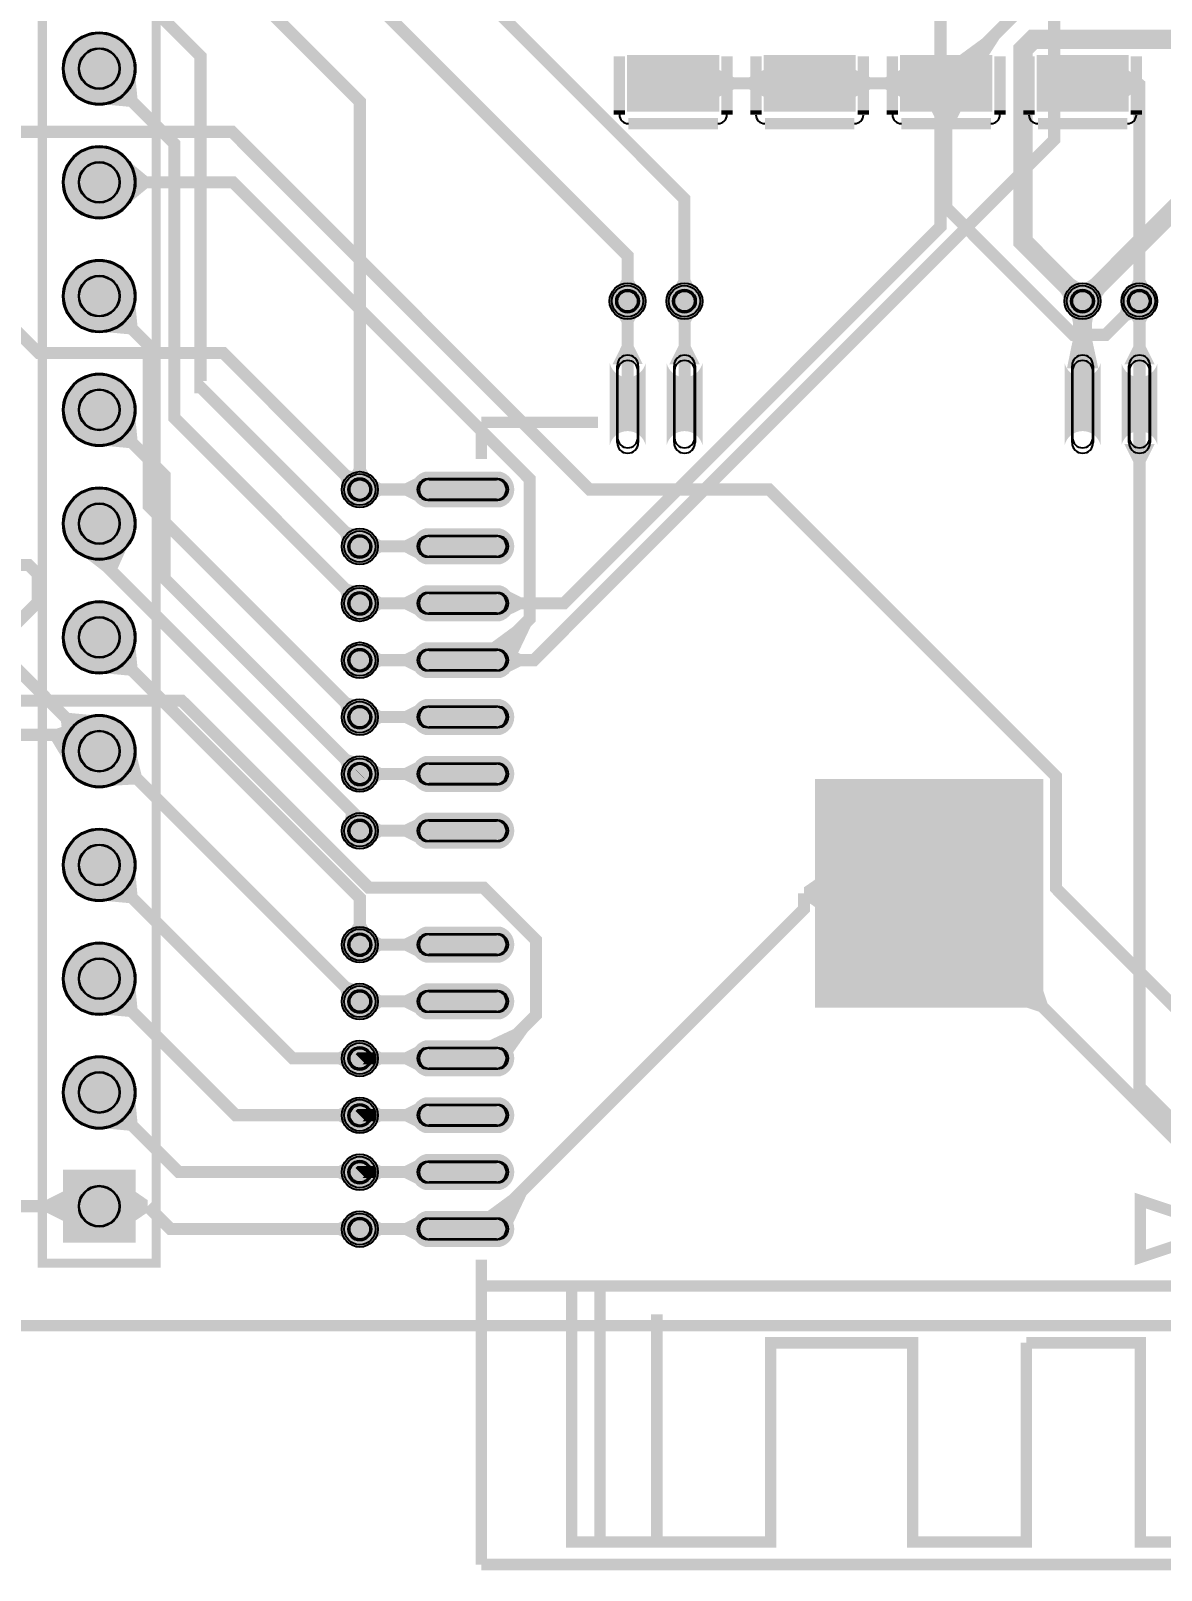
# Model space of a CAD drawing. Header units: millimetres. Extents: x 0 to 114, y -5 to 100.
# Drawn here: x 28.07 to 53.32, y -5.46 to 28.91 of the extents above; entities that cross this region are included whole.
import ezdxf

# ---------------------------------------------------------------- set-up
doc = ezdxf.new("R2010")
doc.units = ezdxf.units.MM
for name, color, linetype, true_color in [('BoardOutLine', 7, 'Continuous', 0xff00ff), ('BottomLayer', 7, 'Continuous', 0x0000ff), ('BottomSilkLayer', 7, 'Continuous', 0x66cc33), ('BottomSolderMaskLayer', 7, 'Continuous', 0xaa00ff), ('Multi-Layer', 7, 'Continuous', 0xc0c0c0), ('TopLayer', 7, 'Continuous', 0xff0000), ('TopPasteMaskLayer', 7, 'Continuous', 0x808080), ('TopSilkLayer', 7, 'Continuous', 0xffcc00), ('TopSolderMaskLayer', 7, 'Continuous', 0x800080)]:
    doc.layers.add(name, color=color, linetype=linetype, true_color=true_color)

msp = doc.modelspace()

# ---------------------------------------------------------------- hatches: boundary and pattern name
at = {"layer": 'BottomLayer'}
for points in [[(29.55, 27.281), (30.385, 28.116), (30.453, 27.404), (30.262, 27.214)], [(29.55, 22.201), (30.385, 23.036), (30.453, 22.324), (30.262, 22.134)], [(41.661, 23.106), (41.136, 23.106), (41.264, 23.351), (41.534, 23.351)], [(42.931, 23.106), (42.406, 23.106), (42.534, 23.351), (42.804, 23.351)], [(51.908, 22.852), (51.537, 23.224), (51.744, 23.363), (52.048, 23.059)], [(41.661, 22.643), (41.136, 22.643), (41.264, 22.398), (41.534, 22.398)], [(42.933, 22.644), (42.408, 22.641), (42.537, 22.397), (42.807, 22.399)], [(51.821, 22.643), (51.296, 22.643), (51.344, 22.398), (51.774, 22.398)], [(53.093, 22.644), (52.568, 22.641), (52.697, 22.397), (52.967, 22.399)], [(51.912, 21.376), (51.212, 21.372), (51.344, 22.018), (51.774, 22.02)], [(41.739, 21.469), (41.064, 21.465), (41.264, 21.871), (41.534, 21.873)], [(43.01, 21.467), (42.335, 21.467), (42.537, 21.872), (42.807, 21.872)], [(53.17, 21.467), (52.495, 21.467), (52.697, 21.872), (52.967, 21.872)], [(53.17, 19.681), (52.495, 19.681), (52.697, 19.276), (52.967, 19.276)], [(35.681, 18.897), (35.156, 18.898), (35.284, 19.142), (35.554, 19.142)], [(29.151, 17.259), (30.298, 17.543), (30.01, 16.904), (29.704, 16.829)], [(35.441, 17.745), (35.069, 17.374), (34.986, 17.638), (35.177, 17.828)], [(35.441, 16.475), (35.069, 16.104), (34.986, 16.368), (35.177, 16.558)], [(38.612, 15.792), (38.612, 16.467), (39.017, 16.264), (39.017, 15.994)], [(29.55, 14.581), (30.385, 15.416), (30.453, 14.704), (30.262, 14.514)], [(38.612, 14.522), (38.612, 15.197), (39.017, 14.994), (39.017, 14.724)], [(35.441, 13.935), (35.069, 13.564), (34.986, 13.828), (35.177, 14.018)], [(28.814, 12.778), (29.649, 13.613), (28.937, 13.68), (28.746, 13.49)], [(35.573, 11.36), (35.088, 11.16), (35.102, 11.431), (35.372, 11.542)], [(35.681, 8.737), (35.156, 8.738), (35.284, 8.982), (35.554, 8.982)]]:
    msp.add_hatch(color=256, dxfattribs=at).paths.add_polyline_path(points)
at = {"layer": 'BottomSolderMaskLayer'}
for points in [[(28.787, 28.067, 1), (30.412, 28.067, 1)], [(28.787, 25.527, 1), (30.412, 25.527, 1)], [(28.787, 22.987, 1), (30.412, 22.987, 1)], [(40.998, 22.874, 1), (41.8, 22.874, 1)], [(42.268, 22.874, 1), (43.07, 22.874, 1)], [(51.158, 22.874, 1), (51.96, 22.874, 1)], [(52.428, 22.874, 1), (53.23, 22.874, 1)], [(41.803, 21.49, -0.785398), (41.001, 21.49), (41.001, 19.658, -0.785398), (41.803, 19.658)], [(43.073, 21.49, -0.785398), (42.271, 21.49), (42.271, 19.658, -0.785398), (43.073, 19.658)], [(51.963, 21.49, -0.785398), (51.161, 21.49), (51.161, 19.658, -0.785398), (51.963, 19.658)], [(53.233, 21.49, -0.785398), (52.431, 21.49), (52.431, 19.658, -0.785398), (53.233, 19.658)], [(28.787, 20.447, 1), (30.412, 20.447, 1)], [(35.018, 18.666, 1), (35.82, 18.666, 1)], [(36.884, 18.268, -0.785398), (36.884, 19.07), (38.554, 19.07, -0.785398), (38.554, 18.268)], [(28.787, 17.907, 1), (30.412, 17.907, 1)], [(35.018, 17.396, 1), (35.82, 17.396, 1)], [(36.884, 16.998, -0.785398), (36.884, 17.8), (38.554, 17.8, -0.785398), (38.554, 16.998)], [(35.018, 16.126, 1), (35.82, 16.126, 1)], [(36.884, 15.728, -0.785398), (36.884, 16.53), (38.554, 16.53, -0.785398), (38.554, 15.728)], [(28.787, 15.367, 1), (30.412, 15.367, 1)], [(35.018, 14.856, 1), (35.82, 14.856, 1)], [(36.884, 14.458, -0.785398), (36.884, 15.26), (38.554, 15.26, -0.785398), (38.554, 14.458)], [(35.018, 13.586, 1), (35.82, 13.586, 1)], [(36.884, 13.188, -0.785398), (36.884, 13.99), (38.554, 13.99, -0.785398), (38.554, 13.188)], [(28.787, 12.827, 1), (30.412, 12.827, 1)], [(36.884, 11.918, -0.785398), (36.884, 12.72), (38.554, 12.72, -0.785398), (38.554, 11.918)], [(35.018, 12.316, 1), (35.82, 12.316, 1)], [(35.018, 11.046, 1), (35.82, 11.046, 1)], [(36.884, 10.648, -0.785398), (36.884, 11.45), (38.554, 11.45, -0.785398), (38.554, 10.648)], [(28.787, 10.287, 1), (30.412, 10.287, 1)], [(35.018, 8.506, 1), (35.82, 8.506, 1)], [(36.884, 8.108, -0.785398), (36.884, 8.91), (38.554, 8.91, -0.785398), (38.554, 8.108)], [(28.787, 7.747, 1), (30.412, 7.747, 1)], [(35.018, 7.236, 1), (35.82, 7.236, 1)], [(36.884, 6.838, -0.785398), (36.884, 7.64), (38.554, 7.64, -0.785398), (38.554, 6.838)], [(35.018, 5.966, 1), (35.82, 5.966, 1)], [(36.884, 5.568, -0.785398), (36.884, 6.37), (38.554, 6.37, -0.785398), (38.554, 5.568)], [(28.787, 5.207, 1), (30.412, 5.207, 1)], [(35.018, 4.696, 1), (35.82, 4.696, 1)], [(36.884, 4.298, -0.785398), (36.884, 5.1), (38.554, 5.1, -0.785398), (38.554, 4.298)], [(35.018, 3.426, 1), (35.82, 3.426, 1)], [(36.884, 3.028, -0.785398), (36.884, 3.83), (38.554, 3.83, -0.785398), (38.554, 3.028)], [(30.412, 1.854), (30.412, 3.48), (28.787, 3.48), (28.787, 1.854)], [(35.018, 2.156, 1), (35.82, 2.156, 1)], [(36.884, 1.758, -0.785398), (36.884, 2.56), (38.554, 2.56, -0.785398), (38.554, 1.758)]]:
    msp.add_hatch(color=256, dxfattribs=at).paths.add_polyline_path(points)
at = {"layer": 'Multi-Layer'}
for points in [[(28.812, 28.067, 1), (30.387, 28.067, 1)], [(28.812, 25.527, 1), (30.387, 25.527, 1)], [(28.812, 22.987, 1), (30.387, 22.987, 1)], [(41.049, 22.874, 1), (41.749, 22.874, 1)], [(42.319, 22.874, 1), (43.019, 22.874, 1)], [(51.209, 22.874, 1), (51.909, 22.874, 1)], [(52.479, 22.874, 1), (53.179, 22.874, 1)], [(41.752, 21.374, -0.785398), (41.052, 21.374), (41.052, 19.774, -0.785398), (41.752, 19.774)], [(43.022, 21.374, -0.785398), (42.322, 21.374), (42.322, 19.774, -0.785398), (43.022, 19.774)], [(51.912, 21.374, -0.785398), (51.212, 21.374), (51.212, 19.774, -0.785398), (51.912, 19.774)], [(53.182, 21.374, -0.785398), (52.482, 21.374), (52.482, 19.774, -0.785398), (53.182, 19.774)], [(28.812, 20.447, 1), (30.387, 20.447, 1)], [(35.069, 18.666, 1), (35.769, 18.666, 1)], [(36.919, 18.319, -0.785398), (36.919, 19.019), (38.519, 19.019, -0.785398), (38.519, 18.319)], [(28.812, 17.907, 1), (30.387, 17.907, 1)], [(35.069, 17.396, 1), (35.769, 17.396, 1)], [(36.919, 17.049, -0.785398), (36.919, 17.749), (38.519, 17.749, -0.785398), (38.519, 17.049)], [(28.812, 15.367, 1), (30.387, 15.367, 1)], [(35.069, 16.126, 1), (35.769, 16.126, 1)], [(36.919, 15.779, -0.785398), (36.919, 16.479), (38.519, 16.479, -0.785398), (38.519, 15.779)], [(35.069, 14.856, 1), (35.769, 14.856, 1)], [(36.919, 14.509, -0.785398), (36.919, 15.209), (38.519, 15.209, -0.785398), (38.519, 14.509)], [(35.069, 13.586, 1), (35.769, 13.586, 1)], [(36.919, 13.239, -0.785398), (36.919, 13.939), (38.519, 13.939, -0.785398), (38.519, 13.239)], [(28.812, 12.827, 1), (30.387, 12.827, 1)], [(35.069, 12.316, 1), (35.769, 12.316, 1)], [(36.919, 11.969, -0.785398), (36.919, 12.669), (38.519, 12.669, -0.785398), (38.519, 11.969)], [(35.069, 11.046, 1), (35.769, 11.046, 1)], [(36.919, 10.699, -0.785398), (36.919, 11.399), (38.519, 11.399, -0.785398), (38.519, 10.699)], [(28.812, 10.287, 1), (30.387, 10.287, 1)], [(35.069, 8.506, 1), (35.769, 8.506, 1)], [(36.919, 8.159, -0.785398), (36.919, 8.859), (38.519, 8.859, -0.785398), (38.519, 8.159)], [(28.812, 7.747, 1), (30.387, 7.747, 1)], [(35.069, 7.236, 1), (35.769, 7.236, 1)], [(36.919, 6.889, -0.785398), (36.919, 7.589), (38.519, 7.589, -0.785398), (38.519, 6.889)], [(35.069, 5.966, 1), (35.769, 5.966, 1)], [(36.919, 5.619, -0.785398), (36.919, 6.319), (38.519, 6.319, -0.785398), (38.519, 5.619)], [(28.812, 5.207, 1), (30.387, 5.207, 1)], [(35.069, 4.696, 1), (35.769, 4.696, 1)], [(36.919, 4.349, -0.785398), (36.919, 5.049), (38.519, 5.049, -0.785398), (38.519, 4.349)], [(30.387, 1.88), (30.387, 3.454), (28.812, 3.454), (28.812, 1.88)], [(35.069, 3.426, 1), (35.769, 3.426, 1)], [(36.919, 3.079, -0.785398), (36.919, 3.779), (38.519, 3.779, -0.785398), (38.519, 3.079)], [(35.069, 2.156, 1), (35.769, 2.156, 1)], [(36.919, 1.809, -0.785398), (36.919, 2.509), (38.519, 2.509, -0.785398), (38.519, 1.809)]]:
    msp.add_hatch(color=256, dxfattribs=at).paths.add_polyline_path(points)
at = {"layer": 'TopLayer'}
for points in [[(48.776, 28.337), (49.451, 28.337), (49.71, 28.742), (49.328, 28.742)], [(41.468, 27.137), (41.468, 28.337), (43.368, 28.337), (43.368, 27.137)], [(44.516, 27.137), (44.516, 28.337), (46.416, 28.337), (46.416, 27.137)], [(47.564, 27.137), (47.564, 28.337), (49.464, 28.337), (49.464, 27.137)], [(50.612, 27.137), (50.612, 28.337), (52.512, 28.337), (52.512, 27.137)], [(43.368, 28.075), (43.368, 27.4), (43.773, 27.602), (43.773, 27.872)], [(44.516, 27.4), (44.516, 28.075), (44.111, 27.872), (44.111, 27.602)], [(46.416, 28.075), (46.416, 27.4), (46.821, 27.602), (46.821, 27.872)], [(47.564, 27.4), (47.564, 28.075), (47.159, 27.872), (47.159, 27.602)], [(52.512, 28.075), (52.512, 27.4), (52.807, 27.602), (52.807, 27.872)], [(48.852, 27.137), (48.177, 27.137), (48.379, 26.732), (48.649, 26.732)], [(30.12, 24.936), (30.12, 26.118), (30.671, 25.662), (30.671, 25.392)], [(51.581, 23.224), (51.21, 22.852), (51.07, 23.059), (51.374, 23.363)], [(53.091, 23.106), (52.566, 23.106), (52.694, 23.351), (52.964, 23.351)], [(52.851, 22.525), (52.48, 22.896), (52.397, 22.633), (52.587, 22.442)], [(29.55, 19.661), (30.385, 20.496), (30.453, 19.784), (30.262, 19.594)], [(35.441, 19.015), (35.069, 18.644), (34.986, 18.908), (35.177, 19.098)], [(35.652, 18.405), (35.649, 18.93), (35.894, 18.804), (35.896, 18.534)], [(36.826, 18.331), (36.826, 19.006), (36.421, 18.804), (36.421, 18.534)], [(35.652, 17.135), (35.649, 17.66), (35.894, 17.534), (35.896, 17.264)], [(36.826, 17.061), (36.826, 17.736), (36.421, 17.534), (36.421, 17.264)], [(35.652, 15.865), (35.649, 16.39), (35.894, 16.264), (35.896, 15.994)], [(36.826, 15.791), (36.826, 16.466), (36.421, 16.264), (36.421, 15.994)], [(38.304, 15.209), (38.868, 14.839), (39.238, 15.614), (38.856, 15.614)], [(36.826, 14.521), (36.826, 15.196), (36.421, 14.994), (36.421, 14.724)], [(35.652, 14.595), (35.649, 15.12), (35.894, 14.994), (35.896, 14.724)], [(35.652, 13.325), (35.649, 13.85), (35.894, 13.724), (35.896, 13.454)], [(36.826, 13.251), (36.826, 13.926), (36.421, 13.724), (36.421, 13.454)], [(29.31, 13.559), (28.909, 12.448), (28.542, 13.056), (28.64, 13.326)], [(30.369, 12.994), (29.669, 12.043), (30.382, 12.082), (30.544, 12.302)], [(35.444, 12.665), (35.069, 12.297), (34.989, 12.561), (35.181, 12.751)], [(35.652, 12.055), (35.649, 12.58), (35.894, 12.454), (35.896, 12.184)], [(36.826, 11.981), (36.826, 12.656), (36.421, 12.454), (36.421, 12.184)], [(45.633, 12.152), (50.633, 12.152), (50.633, 7.152), (45.633, 7.152)], [(36.826, 10.711), (36.826, 11.386), (36.421, 11.184), (36.421, 10.914)], [(35.652, 10.785), (35.649, 11.31), (35.894, 11.184), (35.896, 10.914)], [(29.55, 9.501), (30.385, 10.336), (30.453, 9.624), (30.262, 9.434)], [(45.633, 9.315), (45.633, 9.99), (45.338, 9.787), (45.338, 9.517)], [(35.652, 8.245), (35.649, 8.77), (35.894, 8.644), (35.896, 8.374)], [(36.826, 8.171), (36.826, 8.846), (36.421, 8.644), (36.421, 8.374)], [(29.55, 6.961), (30.385, 7.796), (30.453, 7.084), (30.262, 6.894)], [(35.441, 7.585), (35.069, 7.214), (34.986, 7.478), (35.177, 7.668)], [(36.826, 6.901), (36.826, 7.576), (36.421, 7.374), (36.421, 7.104)], [(50.633, 7.63), (50.156, 7.152), (50.585, 7.009), (50.776, 7.2)], [(35.652, 6.975), (35.649, 7.5), (35.894, 7.374), (35.896, 7.104)], [(38.204, 6.319), (38.843, 6.101), (39.167, 6.56), (38.843, 6.617)], [(35.189, 6.23), (35.186, 5.705), (34.941, 5.834), (34.943, 6.104)], [(35.652, 5.705), (35.649, 6.23), (35.894, 6.104), (35.896, 5.834)], [(36.826, 5.631), (36.826, 6.306), (36.421, 6.104), (36.421, 5.834)], [(29.55, 4.421), (30.385, 5.256), (30.453, 4.544), (30.262, 4.354)], [(35.189, 4.96), (35.186, 4.435), (34.941, 4.564), (34.943, 4.834)], [(35.652, 4.435), (35.649, 4.96), (35.894, 4.834), (35.896, 4.564)], [(36.826, 4.361), (36.826, 5.036), (36.421, 4.834), (36.421, 4.564)], [(35.189, 3.69), (35.186, 3.165), (34.941, 3.294), (34.943, 3.564)], [(35.652, 3.165), (35.649, 3.69), (35.894, 3.564), (35.896, 3.294)], [(36.826, 3.091), (36.826, 3.766), (36.421, 3.564), (36.421, 3.294)], [(28.812, 3.005), (28.812, 2.33), (28.407, 2.532), (28.407, 2.802)], [(30.387, 2.33), (30.387, 3.005), (30.682, 2.802), (30.682, 2.532)], [(38.207, 2.509), (38.844, 2.288), (39.14, 2.914), (38.758, 2.914)], [(35.188, 2.419), (35.186, 1.894), (34.942, 2.023), (34.943, 2.293)], [(35.652, 1.895), (35.649, 2.42), (35.894, 2.294), (35.896, 2.024)], [(36.826, 1.821), (36.826, 2.496), (36.421, 2.294), (36.421, 2.024)]]:
    msp.add_hatch(color=256, dxfattribs=at).paths.add_polyline_path(points)
at = {"layer": 'TopPasteMaskLayer'}
for points in [[(41.468, 27.137), (41.468, 28.337), (43.368, 28.337), (43.368, 27.137)], [(44.516, 27.137), (44.516, 28.337), (46.416, 28.337), (46.416, 27.137)], [(47.564, 27.137), (47.564, 28.337), (49.464, 28.337), (49.464, 27.137)], [(50.612, 27.137), (50.612, 28.337), (52.512, 28.337), (52.512, 27.137)], [(45.633, 12.152), (50.633, 12.152), (50.633, 7.152), (45.633, 7.152)]]:
    msp.add_hatch(color=256, dxfattribs=at).paths.add_polyline_path(points)
at = {"layer": 'TopSolderMaskLayer'}
for points in [[(28.787, 28.067, 1), (30.412, 28.067, 1)], [(41.388, 27.105), (41.388, 28.369), (43.448, 28.369), (43.448, 27.105)], [(44.436, 27.105), (44.436, 28.369), (46.496, 28.369), (46.496, 27.105)], [(47.484, 27.105), (47.484, 28.369), (49.544, 28.369), (49.544, 27.105)], [(50.532, 27.105), (50.532, 28.369), (52.592, 28.369), (52.592, 27.105)], [(28.787, 25.527, 1), (30.412, 25.527, 1)], [(28.787, 22.987, 1), (30.412, 22.987, 1)], [(40.998, 22.874, 1), (41.8, 22.874, 1)], [(42.268, 22.874, 1), (43.07, 22.874, 1)], [(51.158, 22.874, 1), (51.96, 22.874, 1)], [(52.428, 22.874, 1), (53.23, 22.874, 1)], [(41.803, 21.49, -0.785398), (41.001, 21.49), (41.001, 19.658, -0.785398), (41.803, 19.658)], [(43.073, 21.49, -0.785398), (42.271, 21.49), (42.271, 19.658, -0.785398), (43.073, 19.658)], [(51.963, 21.49, -0.785398), (51.161, 21.49), (51.161, 19.658, -0.785398), (51.963, 19.658)], [(53.233, 21.49, -0.785398), (52.431, 21.49), (52.431, 19.658, -0.785398), (53.233, 19.658)], [(28.787, 20.447, 1), (30.412, 20.447, 1)], [(35.018, 18.666, 1), (35.82, 18.666, 1)], [(36.884, 18.268, -0.785398), (36.884, 19.07), (38.554, 19.07, -0.785398), (38.554, 18.268)], [(28.787, 17.907, 1), (30.412, 17.907, 1)], [(35.018, 17.396, 1), (35.82, 17.396, 1)], [(36.884, 16.998, -0.785398), (36.884, 17.8), (38.554, 17.8, -0.785398), (38.554, 16.998)], [(35.018, 16.126, 1), (35.82, 16.126, 1)], [(36.884, 15.728, -0.785398), (36.884, 16.53), (38.554, 16.53, -0.785398), (38.554, 15.728)], [(28.787, 15.367, 1), (30.412, 15.367, 1)], [(35.018, 14.856, 1), (35.82, 14.856, 1)], [(36.884, 14.458, -0.785398), (36.884, 15.26), (38.554, 15.26, -0.785398), (38.554, 14.458)], [(35.018, 13.586, 1), (35.82, 13.586, 1)], [(36.884, 13.188, -0.785398), (36.884, 13.99), (38.554, 13.99, -0.785398), (38.554, 13.188)], [(28.787, 12.827, 1), (30.412, 12.827, 1)], [(36.884, 11.918, -0.785398), (36.884, 12.72), (38.554, 12.72, -0.785398), (38.554, 11.918)], [(35.018, 12.316, 1), (35.82, 12.316, 1)], [(45.582, 12.203), (50.684, 12.203), (50.684, 7.101), (45.582, 7.101)], [(35.018, 11.046, 1), (35.82, 11.046, 1)], [(36.884, 10.648, -0.785398), (36.884, 11.45), (38.554, 11.45, -0.785398), (38.554, 10.648)], [(28.787, 10.287, 1), (30.412, 10.287, 1)], [(35.018, 8.506, 1), (35.82, 8.506, 1)], [(36.884, 8.108, -0.785398), (36.884, 8.91), (38.554, 8.91, -0.785398), (38.554, 8.108)], [(28.787, 7.747, 1), (30.412, 7.747, 1)], [(35.018, 7.236, 1), (35.82, 7.236, 1)], [(36.884, 6.838, -0.785398), (36.884, 7.64), (38.554, 7.64, -0.785398), (38.554, 6.838)], [(35.018, 5.966, 1), (35.82, 5.966, 1)], [(36.884, 5.568, -0.785398), (36.884, 6.37), (38.554, 6.37, -0.785398), (38.554, 5.568)], [(28.787, 5.207, 1), (30.412, 5.207, 1)], [(35.018, 4.696, 1), (35.82, 4.696, 1)], [(36.884, 4.298, -0.785398), (36.884, 5.1), (38.554, 5.1, -0.785398), (38.554, 4.298)], [(35.018, 3.426, 1), (35.82, 3.426, 1)], [(36.884, 3.028, -0.785398), (36.884, 3.83), (38.554, 3.83, -0.785398), (38.554, 3.028)], [(30.412, 1.854), (30.412, 3.48), (28.787, 3.48), (28.787, 1.854)], [(35.018, 2.156, 1), (35.82, 2.156, 1)], [(36.884, 1.758, -0.785398), (36.884, 2.56), (38.554, 2.56, -0.785398), (38.554, 1.758)]]:
    msp.add_hatch(color=256, dxfattribs=at).paths.add_polyline_path(points)

# ---------------------------------------------------------------- linework, layer by layer
at = {"layer": 'BoardOutLine', "const_width": 0.254}
msp.add_lwpolyline([(0, 100), (100.203, 99.949), (100.076, 0), (0, 0), (0, 100)], close=True, dxfattribs=at)
at = {"layer": 'BottomLayer'}
for points, const_width in [([(55.245, 89.281), (55.063, 89.099), (55.063, 26.379), (51.559, 22.874)], 0.43), ([(37.719, 14.859), (39.309, 14.859), (50.927, 26.477), (50.927, 55.753)], 0.27), ([(48.387, 55.753), (48.387, 24.536), (39.98, 16.129), (37.719, 16.129)], 0.27), ([(42.669, 22.874), (42.669, 25.157), (29.599, 38.227)], 0.27), ([(41.399, 22.874), (41.399, 23.887), (29.599, 35.687)], 0.27), ([(29.599, 33.147), (35.419, 27.328), (35.419, 18.666)], 0.27), ([(29.599, 30.607), (31.861, 28.345), (31.861, 20.953), (31.862, 20.953), (35.419, 17.396)], 0.27), ([(29.599, 28.067), (31.279, 26.388), (31.279, 20.266), (35.419, 16.126)], 0.27), ([(35.419, 13.586), (30.705, 18.3), (30.705, 21.882), (29.599, 22.987)], 0.27), ([(51.562, 20.574), (51.559, 20.577), (51.559, 22.875)], 0.43), ([(41.402, 20.574), (41.399, 20.577), (41.399, 22.875)], 0.27), ([(42.672, 20.574), (42.672, 22.87), (42.669, 22.875)], 0.27), ([(52.829, 22.875), (52.832, 22.87), (52.832, 20.574)], 0.27), ([(52.832, 20.574), (52.832, 5.329), (56.004, 2.156), (56.5, 2.156)], 0.27), ([(35.419, 11.046), (35.419, 11.305), (29.599, 17.124), (29.599, 17.907)], 0.27), ([(29.599, 12.827), (27.579, 14.848), (27.579, 16.376)], 0.27), ([(35.419, 8.506), (35.419, 9.548), (29.599, 15.367)], 0.27)]:
    msp.add_lwpolyline(points, dxfattribs=dict(at, const_width=const_width))
at = {"layer": 'BottomSilkLayer', "const_width": 0.203}
for points in [[(30.869, 3.302), (30.869, 1.397), (28.329, 1.397), (28.329, 42.037), (30.869, 42.037), (30.869, 39.497)], [(30.869, 39.497), (30.869, 3.302)]]:
    msp.add_lwpolyline(points, dxfattribs=at)
at = {"layer": 'BottomSolderMaskLayer'}
for points in [[(41.167, 19.715), (41.167, 21.433)], [(41.637, 19.715), (41.637, 21.433)], [(42.437, 19.715), (42.437, 21.433)], [(42.907, 19.715), (42.907, 21.433)], [(51.327, 19.715), (51.327, 21.433)], [(51.797, 19.715), (51.797, 21.433)], [(52.597, 19.715), (52.597, 21.433)], [(53.067, 19.715), (53.067, 21.433)], [(38.502, 18.904), (36.936, 18.904)], [(38.502, 18.434), (36.936, 18.434)], [(38.502, 17.634), (36.936, 17.634)], [(38.502, 17.164), (36.936, 17.164)], [(38.502, 16.364), (36.936, 16.364)], [(38.502, 15.894), (36.936, 15.894)], [(38.502, 15.094), (36.936, 15.094)], [(38.502, 14.624), (36.936, 14.624)], [(38.502, 13.824), (36.936, 13.824)], [(38.502, 13.354), (36.936, 13.354)], [(38.502, 12.554), (36.936, 12.554)], [(38.502, 12.084), (36.936, 12.084)], [(38.502, 11.284), (36.936, 11.284)], [(38.502, 10.814), (36.936, 10.814)], [(38.502, 8.744), (36.936, 8.744)], [(38.502, 8.274), (36.936, 8.274)], [(38.502, 7.474), (36.936, 7.474)], [(38.502, 7.004), (36.936, 7.004)], [(38.502, 6.204), (36.936, 6.204)], [(38.502, 5.734), (36.936, 5.734)], [(38.502, 4.934), (36.936, 4.934)], [(38.502, 4.464), (36.936, 4.464)], [(38.502, 3.664), (36.936, 3.664)], [(38.502, 3.194), (36.936, 3.194)], [(38.502, 2.394), (36.936, 2.394)], [(38.502, 1.924), (36.936, 1.924)]]:
    msp.add_lwpolyline(points, close=True, dxfattribs=at)
for centre, radius in [((29.599, 28.067), 0.813), ((29.599, 28.067), 0.459), ((29.599, 25.527), 0.813), ((29.599, 25.527), 0.459), ((29.599, 22.987), 0.813), ((29.599, 22.987), 0.459), ((41.399, 22.874), 0.401), ((41.399, 22.874), 0.258), ((42.669, 22.874), 0.401), ((42.669, 22.874), 0.258), ((51.559, 22.874), 0.401), ((51.559, 22.874), 0.258), ((52.829, 22.874), 0.401), ((52.829, 22.874), 0.258), ((29.599, 20.447), 0.813), ((29.599, 20.447), 0.459), ((35.419, 18.666), 0.401), ((35.419, 18.666), 0.258), ((29.599, 17.907), 0.813), ((29.599, 17.907), 0.459), ((35.419, 17.396), 0.401), ((35.419, 17.396), 0.258), ((35.419, 16.126), 0.401), ((29.599, 15.367), 0.813), ((35.419, 16.126), 0.258), ((29.599, 15.367), 0.459), ((35.419, 14.856), 0.401), ((35.419, 14.856), 0.258), ((35.419, 13.586), 0.401), ((35.419, 13.586), 0.258), ((29.599, 12.827), 0.813), ((29.599, 12.827), 0.459), ((35.419, 12.316), 0.401), ((35.419, 12.316), 0.258), ((35.419, 11.046), 0.401), ((29.599, 10.287), 0.813), ((35.419, 11.046), 0.258), ((29.599, 10.287), 0.459), ((35.419, 8.506), 0.401), ((35.419, 8.506), 0.258), ((29.599, 7.747), 0.813), ((29.599, 7.747), 0.459), ((35.419, 7.236), 0.401), ((35.419, 7.236), 0.258), ((35.419, 5.966), 0.401), ((35.419, 5.966), 0.258), ((29.599, 5.207), 0.813), ((29.599, 5.207), 0.459), ((35.419, 4.696), 0.401), ((35.419, 4.696), 0.258), ((35.419, 3.426), 0.401), ((35.419, 3.426), 0.258), ((29.599, 2.667), 0.459), ((35.419, 2.156), 0.401), ((35.419, 2.156), 0.258)]:
    msp.add_circle(centre, radius, dxfattribs=at)
for centre, start, end in [((41.402, 21.433), 360, 540), ((42.672, 21.433), 360, 540), ((51.562, 21.433), 360, 540), ((52.832, 21.433), 360, 540), ((41.402, 19.715), 540, 360), ((42.672, 19.715), 540, 360), ((51.562, 19.715), 540, 360), ((52.832, 19.715), 540, 360), ((36.936, 18.669), 90, 270), ((38.502, 18.669), 270, 90), ((36.936, 17.399), 90, 270), ((38.502, 17.399), 270, 90), ((36.936, 16.129), 90, 270), ((38.502, 16.129), 270, 90), ((36.936, 14.859), 90, 270), ((38.502, 14.859), 270, 90), ((36.936, 13.589), 90, 270), ((38.502, 13.589), 270, 90), ((36.936, 12.319), 90, 270), ((38.502, 12.319), 270, 90), ((36.936, 11.049), 90, 270), ((38.502, 11.049), 270, 90), ((36.936, 8.509), 90, 270), ((38.502, 8.509), 270, 90), ((36.936, 7.239), 90, 270), ((38.502, 7.239), 270, 90), ((36.936, 5.969), 90, 270), ((38.502, 5.969), 270, 90), ((36.936, 4.699), 90, 270), ((38.502, 4.699), 270, 90), ((36.936, 3.429), 90, 270), ((38.502, 3.429), 270, 90), ((36.936, 2.159), 90, 270), ((38.502, 2.159), 270, 90)]:
    msp.add_arc(centre, 0.235, start, end, dxfattribs=at)
at = {"layer": 'Multi-Layer'}
for points in [[(41.177, 19.824), (41.177, 21.324)], [(41.627, 19.824), (41.627, 21.324)], [(42.447, 19.824), (42.447, 21.324)], [(42.897, 19.824), (42.897, 21.324)], [(51.337, 19.824), (51.337, 21.324)], [(51.787, 19.824), (51.787, 21.324)], [(52.607, 19.824), (52.607, 21.324)], [(53.057, 19.824), (53.057, 21.324)], [(38.469, 18.894), (36.969, 18.894)], [(38.469, 18.444), (36.969, 18.444)], [(38.469, 17.624), (36.969, 17.624)], [(38.469, 17.174), (36.969, 17.174)], [(38.469, 16.354), (36.969, 16.354)], [(38.469, 15.904), (36.969, 15.904)], [(38.469, 15.084), (36.969, 15.084)], [(38.469, 14.634), (36.969, 14.634)], [(38.469, 13.814), (36.969, 13.814)], [(38.469, 13.364), (36.969, 13.364)], [(38.469, 12.544), (36.969, 12.544)], [(38.469, 12.094), (36.969, 12.094)], [(38.469, 11.274), (36.969, 11.274)], [(38.469, 10.824), (36.969, 10.824)], [(38.469, 8.734), (36.969, 8.734)], [(38.469, 8.284), (36.969, 8.284)], [(38.469, 7.464), (36.969, 7.464)], [(38.469, 7.014), (36.969, 7.014)], [(38.469, 6.194), (36.969, 6.194)], [(38.469, 5.744), (36.969, 5.744)], [(38.469, 4.924), (36.969, 4.924)], [(38.469, 4.474), (36.969, 4.474)], [(38.469, 3.654), (36.969, 3.654)], [(38.469, 3.204), (36.969, 3.204)], [(38.469, 2.384), (36.969, 2.384)], [(38.469, 1.934), (36.969, 1.934)]]:
    msp.add_lwpolyline(points, close=True, dxfattribs=at)
for centre, radius in [((29.599, 28.067), 0.787), ((29.599, 28.067), 0.445), ((29.599, 25.527), 0.787), ((29.599, 25.527), 0.445), ((29.599, 22.987), 0.787), ((29.599, 22.987), 0.445), ((41.399, 22.874), 0.35), ((41.399, 22.874), 0.225), ((42.669, 22.874), 0.35), ((42.669, 22.874), 0.225), ((51.559, 22.874), 0.35), ((51.559, 22.874), 0.225), ((52.829, 22.874), 0.35), ((52.829, 22.874), 0.225), ((29.599, 20.447), 0.787), ((29.599, 20.447), 0.445), ((35.419, 18.666), 0.35), ((29.599, 17.907), 0.787), ((35.419, 18.666), 0.225), ((29.599, 17.907), 0.445), ((35.419, 17.396), 0.35), ((35.419, 17.396), 0.225), ((29.599, 15.367), 0.787), ((35.419, 16.126), 0.35), ((35.419, 16.126), 0.225), ((29.599, 15.367), 0.445), ((35.419, 14.856), 0.35), ((35.419, 14.856), 0.225), ((35.419, 13.586), 0.35), ((35.419, 13.586), 0.225), ((29.599, 12.827), 0.787), ((29.599, 12.827), 0.445), ((35.419, 12.316), 0.35), ((35.419, 12.316), 0.225), ((35.419, 11.046), 0.35), ((29.599, 10.287), 0.787), ((35.419, 11.046), 0.225), ((29.599, 10.287), 0.445), ((35.419, 8.506), 0.35), ((35.419, 8.506), 0.225), ((29.599, 7.747), 0.787), ((29.599, 7.747), 0.445), ((35.419, 7.236), 0.35), ((35.419, 7.236), 0.225), ((35.419, 5.966), 0.35), ((35.419, 5.966), 0.225), ((29.599, 5.207), 0.787), ((29.599, 5.207), 0.445), ((35.419, 4.696), 0.35), ((35.419, 4.696), 0.225), ((35.419, 3.426), 0.35), ((35.419, 3.426), 0.225), ((29.599, 2.667), 0.445), ((35.419, 2.156), 0.35), ((35.419, 2.156), 0.225)]:
    msp.add_circle(centre, radius, dxfattribs=at)
for centre, start, end in [((41.402, 21.324), 360, 540), ((42.672, 21.324), 360, 540), ((51.562, 21.324), 360, 540), ((52.832, 21.324), 360, 540), ((41.402, 19.824), 540, 360), ((42.672, 19.824), 540, 360), ((51.562, 19.824), 540, 360), ((52.832, 19.824), 540, 360), ((36.969, 18.669), 90, 270), ((38.469, 18.669), 270, 90), ((36.969, 17.399), 90, 270), ((38.469, 17.399), 270, 90), ((36.969, 16.129), 90, 270), ((38.469, 16.129), 270, 90), ((36.969, 14.859), 90, 270), ((38.469, 14.859), 270, 90), ((36.969, 13.589), 90, 270), ((38.469, 13.589), 270, 90), ((36.969, 12.319), 90, 270), ((38.469, 12.319), 270, 90), ((36.969, 11.049), 90, 270), ((38.469, 11.049), 270, 90), ((36.969, 8.509), 90, 270), ((38.469, 8.509), 270, 90), ((36.969, 7.239), 90, 270), ((38.469, 7.239), 270, 90), ((36.969, 5.969), 90, 270), ((38.469, 5.969), 270, 90), ((36.969, 4.699), 90, 270), ((38.469, 4.699), 270, 90), ((36.969, 3.429), 90, 270), ((38.469, 3.429), 270, 90), ((36.969, 2.159), 90, 270), ((38.469, 2.159), 270, 90)]:
    msp.add_arc(centre, 0.225, start, end, dxfattribs=at)
at = {"layer": 'TopLayer'}
for points, const_width in [([(48.514, 27.737), (50.449, 29.672), (58.255, 29.672), (64.651, 36.068)], 0.27), ([(51.559, 22.874), (50.232, 24.202), (50.232, 28.494), (50.455, 28.718), (59.841, 28.718), (64.651, 33.528)], 0.43), ([(45.466, 27.737), (42.418, 27.737)], 0.27), ([(45.466, 27.737), (48.514, 27.737)], 0.27), ([(52.829, 22.875), (52.078, 22.123), (51.354, 22.123), (48.514, 24.963), (48.514, 27.737)], 0.27), ([(51.562, 27.737), (52.807, 27.737)], 0.27), ([(52.807, 27.737), (52.829, 27.716), (52.829, 22.874)], 0.27), ([(56.5, 4.696), (56.03, 4.696), (50.97, 9.759), (50.97, 12.263), (44.562, 18.669), (40.549, 18.669), (32.565, 26.655), (18.799, 26.655), (17.455, 25.309)], 0.27), ([(37.719, 14.859), (38.29, 14.859), (39.21, 15.778), (39.21, 18.903), (32.588, 25.527), (29.599, 25.527)], 0.27), ([(35.419, 18.666), (32.368, 21.717), (28.248, 21.717), (26.4, 23.565), (22.407, 23.565)], 0.27), ([(35.422, 12.319), (31.062, 16.678), (31.062, 18.984), (29.599, 20.447)], 0.27), ([(37.719, 18.669), (35.423, 18.669), (35.418, 18.666)], 0.27), ([(37.719, 17.399), (35.423, 17.399), (35.418, 17.396)], 0.27), ([(14.351, 14.262), (13.561, 15.052), (13.561, 16.533), (14.176, 17.148), (21.427, 17.148), (21.773, 16.802), (22.261, 16.802), (22.441, 16.982), (28.026, 16.982), (28.224, 16.784), (28.224, 16.152), (27.803, 15.73), (19.312, 15.73), (19.126, 15.913)], 0.27), ([(37.719, 16.129), (35.423, 16.129), (35.418, 16.126)], 0.27), ([(35.418, 14.856), (35.423, 14.859), (37.719, 14.859)], 0.27), ([(19.164, 13.952), (31.445, 13.952), (35.621, 9.779), (38.181, 9.779), (39.352, 8.608), (39.352, 6.934), (38.384, 5.969), (37.719, 5.969)], 0.27), ([(37.719, 13.589), (35.423, 13.589), (35.418, 13.586)], 0.27), ([(18.267, 7.874), (19.64, 9.246), (19.64, 12.457), (20.373, 13.191), (29.236, 13.191), (29.599, 12.827)], 0.27), ([(35.419, 7.236), (29.828, 12.827), (29.599, 12.827)], 0.27), ([(35.422, 12.319), (35.419, 12.316)], 0.27), ([(37.719, 12.319), (35.423, 12.319)], 0.27), ([(37.719, 11.049), (35.423, 11.049), (35.418, 11.046)], 0.27), ([(35.752, 5.969), (33.917, 5.969), (29.599, 10.287)], 0.27), ([(45.339, 9.652), (45.339, 9.301), (38.194, 2.159), (37.719, 2.159)], 0.27), ([(48.133, 9.652), (45.339, 9.652)], 0.27), ([(48.133, 9.652), (55.629, 2.156), (56.5, 2.156)], 0.27), ([(37.719, 8.509), (35.423, 8.509), (35.418, 8.506)], 0.27), ([(35.752, 4.699), (32.647, 4.699), (29.599, 7.747)], 0.27), ([(37.719, 7.239), (35.423, 7.239), (35.418, 7.236)], 0.27), ([(35.752, 5.969), (35.422, 5.969), (35.419, 5.966)], 0.27), ([(37.719, 5.969), (35.753, 5.969)], 0.27), ([(35.751, 3.429), (31.377, 3.429), (29.599, 5.207)], 0.27), ([(35.752, 4.699), (35.422, 4.699), (35.419, 4.696)], 0.27), ([(37.719, 4.699), (35.753, 4.699)], 0.27), ([(35.751, 3.429), (35.422, 3.429), (35.419, 3.426)], 0.27), ([(37.719, 3.429), (35.75, 3.429)], 0.27), ([(23.797, 2.936), (24.067, 2.667), (29.599, 2.667)], 0.27), ([(29.599, 2.667), (30.683, 2.667)], 0.27), ([(35.419, 2.158), (31.192, 2.158), (30.682, 2.667)], 0.27), ([(37.719, 2.159), (35.42, 2.159), (35.418, 2.156)], 0.27), ([(35.419, 2.158), (35.419, 2.156)], 0.27)]:
    msp.add_lwpolyline(points, dxfattribs=dict(at, const_width=const_width))
at = {"layer": 'TopSilkLayer', "const_width": 0.254}
for points in [[(41.218, 28.337), (41.218, 27.137)], [(43.618, 28.337), (43.618, 27.137)], [(44.266, 28.337), (44.266, 27.137)], [(46.666, 28.337), (46.666, 27.137)], [(47.314, 28.337), (47.314, 27.137)], [(49.714, 28.337), (49.714, 27.137)], [(50.362, 28.337), (50.362, 27.137)], [(52.762, 28.337), (52.762, 27.137)], [(41.218, 27.037), (41.218, 27.137)], [(43.618, 27.037), (43.618, 27.137)], [(44.266, 27.037), (44.266, 27.137)], [(46.666, 27.037), (46.666, 27.137)], [(47.314, 27.037), (47.314, 27.137)], [(49.714, 27.037), (49.714, 27.137)], [(50.362, 27.037), (50.362, 27.137)], [(52.762, 27.037), (52.762, 27.137)], [(41.418, 26.837), (43.418, 26.837)], [(44.466, 26.837), (46.466, 26.837)], [(47.514, 26.837), (49.514, 26.837)], [(50.562, 26.837), (52.562, 26.837)], [(40.737, 20.167), (38.133, 20.167)], [(38.133, 20.167), (38.133, 19.348)], [(38.133, 1.476), (38.133, -5.333)], [(56.133, 0.887), (38.133, 0.887)], [(40.783, -4.828), (42.053, -4.828), (42.053, 0.252)], [(50.308, -0.383), (52.848, -0.383), (52.848, -4.828), (55.388, -4.828), (55.388, 0.252)], [(42.053, -4.828), (44.593, -4.828), (44.593, -0.383), (47.768, -0.383), (47.768, -4.828), (50.308, -4.828), (50.308, -0.383)], [(56.133, -5.333), (38.133, -5.333)]]:
    msp.add_lwpolyline(points, dxfattribs=at)
for points in [[(52.848, 1.522), (52.848, 2.792), (54.753, 2.157), (52.848, 1.522)], [(40.783, -4.828), (40.148, -4.828), (40.148, 0.887), (40.783, 0.887), (40.783, -4.828)]]:
    msp.add_lwpolyline(points, close=True, dxfattribs=at)
at = {"layer": 'TopSilkLayer'}
for centre, start, end in [((41.418, 27.037), 180, 270), ((43.418, 27.037), 270, 0), ((44.466, 27.037), 180, 270), ((46.466, 27.037), 270, 0), ((47.514, 27.037), 180, 270), ((49.514, 27.037), 270, 0), ((50.562, 27.037), 180, 270), ((52.562, 27.037), 270, 0)]:
    msp.add_arc(centre, 0.2, start, end, dxfattribs=at)
at = {"layer": 'TopSolderMaskLayer'}
for points in [[(41.167, 19.715), (41.167, 21.433)], [(41.637, 19.715), (41.637, 21.433)], [(42.437, 19.715), (42.437, 21.433)], [(42.907, 19.715), (42.907, 21.433)], [(51.327, 19.715), (51.327, 21.433)], [(51.797, 19.715), (51.797, 21.433)], [(52.597, 19.715), (52.597, 21.433)], [(53.067, 19.715), (53.067, 21.433)], [(38.502, 18.904), (36.936, 18.904)], [(38.502, 18.434), (36.936, 18.434)], [(38.502, 17.634), (36.936, 17.634)], [(38.502, 17.164), (36.936, 17.164)], [(38.502, 16.364), (36.936, 16.364)], [(38.502, 15.894), (36.936, 15.894)], [(38.502, 15.094), (36.936, 15.094)], [(38.502, 14.624), (36.936, 14.624)], [(38.502, 13.824), (36.936, 13.824)], [(38.502, 13.354), (36.936, 13.354)], [(38.502, 12.554), (36.936, 12.554)], [(38.502, 12.084), (36.936, 12.084)], [(38.502, 11.284), (36.936, 11.284)], [(38.502, 10.814), (36.936, 10.814)], [(38.502, 8.744), (36.936, 8.744)], [(38.502, 8.274), (36.936, 8.274)], [(38.502, 7.474), (36.936, 7.474)], [(38.502, 7.004), (36.936, 7.004)], [(38.502, 6.204), (36.936, 6.204)], [(38.502, 5.734), (36.936, 5.734)], [(38.502, 4.934), (36.936, 4.934)], [(38.502, 4.464), (36.936, 4.464)], [(38.502, 3.664), (36.936, 3.664)], [(38.502, 3.194), (36.936, 3.194)], [(38.502, 2.394), (36.936, 2.394)], [(38.502, 1.924), (36.936, 1.924)]]:
    msp.add_lwpolyline(points, close=True, dxfattribs=at)
for centre, radius in [((29.599, 28.067), 0.813), ((29.599, 28.067), 0.459), ((29.599, 25.527), 0.813), ((29.599, 25.527), 0.459), ((29.599, 22.987), 0.813), ((29.599, 22.987), 0.459), ((41.399, 22.874), 0.401), ((41.399, 22.874), 0.258), ((42.669, 22.874), 0.401), ((42.669, 22.874), 0.258), ((51.559, 22.874), 0.401), ((51.559, 22.874), 0.258), ((52.829, 22.874), 0.401), ((52.829, 22.874), 0.258), ((29.599, 20.447), 0.813), ((29.599, 20.447), 0.459), ((35.419, 18.666), 0.401), ((35.419, 18.666), 0.258), ((29.599, 17.907), 0.813), ((29.599, 17.907), 0.459), ((35.419, 17.396), 0.401), ((35.419, 17.396), 0.258), ((35.419, 16.126), 0.401), ((29.599, 15.367), 0.813), ((35.419, 16.126), 0.258), ((29.599, 15.367), 0.459), ((35.419, 14.856), 0.401), ((35.419, 14.856), 0.258), ((35.419, 13.586), 0.401), ((35.419, 13.586), 0.258), ((29.599, 12.827), 0.813), ((29.599, 12.827), 0.459), ((35.419, 12.316), 0.401), ((35.419, 12.316), 0.258), ((35.419, 11.046), 0.401), ((29.599, 10.287), 0.813), ((35.419, 11.046), 0.258), ((29.599, 10.287), 0.459), ((35.419, 8.506), 0.401), ((35.419, 8.506), 0.258), ((29.599, 7.747), 0.813), ((29.599, 7.747), 0.459), ((35.419, 7.236), 0.401), ((35.419, 7.236), 0.258), ((35.419, 5.966), 0.401), ((35.419, 5.966), 0.258), ((29.599, 5.207), 0.813), ((29.599, 5.207), 0.459), ((35.419, 4.696), 0.401), ((35.419, 4.696), 0.258), ((35.419, 3.426), 0.401), ((35.419, 3.426), 0.258), ((29.599, 2.667), 0.459), ((35.419, 2.156), 0.401), ((35.419, 2.156), 0.258)]:
    msp.add_circle(centre, radius, dxfattribs=at)
for centre, start, end in [((41.402, 21.433), 360, 540), ((42.672, 21.433), 360, 540), ((51.562, 21.433), 360, 540), ((52.832, 21.433), 360, 540), ((41.402, 19.715), 540, 360), ((42.672, 19.715), 540, 360), ((51.562, 19.715), 540, 360), ((52.832, 19.715), 540, 360), ((36.936, 18.669), 90, 270), ((38.502, 18.669), 270, 90), ((36.936, 17.399), 90, 270), ((38.502, 17.399), 270, 90), ((36.936, 16.129), 90, 270), ((38.502, 16.129), 270, 90), ((36.936, 14.859), 90, 270), ((38.502, 14.859), 270, 90), ((36.936, 13.589), 90, 270), ((38.502, 13.589), 270, 90), ((36.936, 12.319), 90, 270), ((38.502, 12.319), 270, 90), ((36.936, 11.049), 90, 270), ((38.502, 11.049), 270, 90), ((36.936, 8.509), 90, 270), ((38.502, 8.509), 270, 90), ((36.936, 7.239), 90, 270), ((38.502, 7.239), 270, 90), ((36.936, 5.969), 90, 270), ((38.502, 5.969), 270, 90), ((36.936, 4.699), 90, 270), ((38.502, 4.699), 270, 90), ((36.936, 3.429), 90, 270), ((38.502, 3.429), 270, 90), ((36.936, 2.159), 90, 270), ((38.502, 2.159), 270, 90)]:
    msp.add_arc(centre, 0.235, start, end, dxfattribs=at)

doc.saveas('drawing.dxf')
